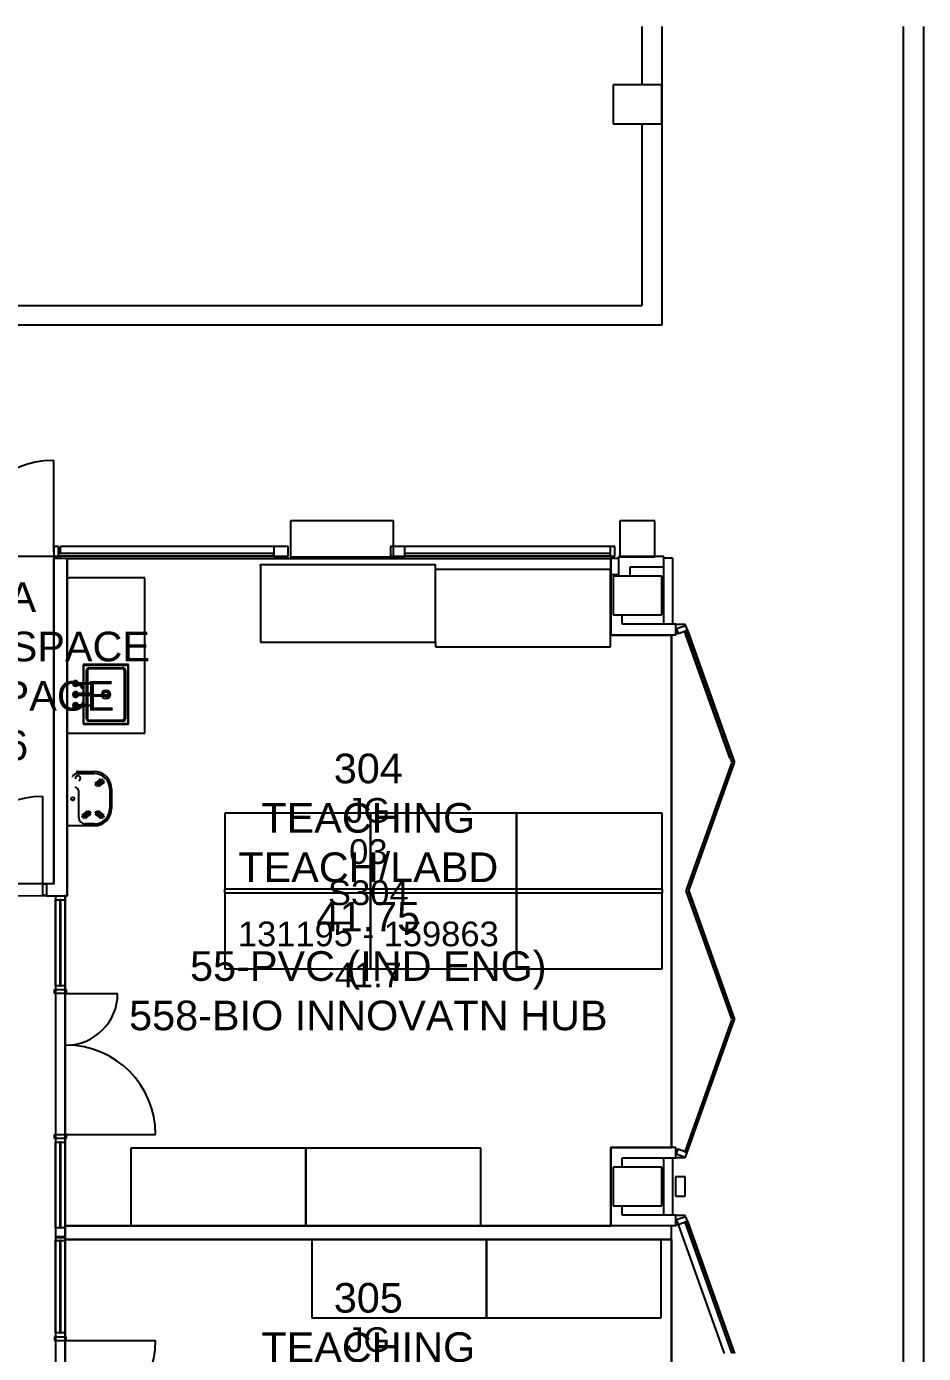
# Model space of a CAD drawing. Extents: x 15525 to 50715, y -3252 to 56414.
# Drawn here: x 41361 to 50586, y 42765 to 56414 of the extents above; entities that cross this region are included whole.
import ezdxf

# ---------------------------------------------------------------- set-up
doc = ezdxf.new("R2010")
doc.units = 0
doc.header["$MEASUREMENT"] = 0
for name, color, linetype in [('A-Column__Concrete', 7, 'CONTINUOUS'), ('A-Door', 252, 'CONTINUOUS'), ('A-Furniture', 252, 'CONTINUOUS'), ('A-Wall__Brick', 7, 'CONTINUOUS'), ('A-Wall__Stud', 252, 'CONTINUOUS'), ('A-Window', 7, 'CONTINUOUS'), ('H-Fixtures__Sink', 252, 'CONTINUOUS'), ('RM$', 7, 'CONTINUOUS'), ('RM$TXT', 4, 'CONTINUOUS'), ('SU$', 12, 'CONTINUOUS'), ('SU$TXT', 12, 'CONTINUOUS')]:
    doc.layers.add(name, color=color, linetype=linetype)
doc.styles.add('Arial', font='arial.ttf')

msp = doc.modelspace()

# ---------------------------------------------------------------- linework, layer by layer
at = {"layer": 'A-Column__Concrete'}
for p, q in [((47394, 55813), (47394, 55413)), ((47894, 55813), (47394, 55813)), ((47394, 55813), (47394, 55413)), ((47894, 55813), (47394, 55813)), ((47894, 55413), (47894, 55813)), ((47894, 55413), (47894, 55813)), ((47394, 55413), (47894, 55413)), ((47394, 55413), (47894, 55413)), ((45135, 51330), (44075, 51330)), ((44075, 51330), (44075, 50960)), ((45135, 50960), (45135, 51330)), ((47824, 51330), (47463, 51330)), ((47463, 51330), (47463, 50960)), ((47824, 50960), (47824, 51330)), ((44075, 50960), (45135, 50960)), ((47463, 50960), (47824, 50960)), ((47394, 50762), (47394, 50362)), ((47894, 50762), (47394, 50762)), ((47894, 50362), (47894, 50762)), ((47394, 50362), (47894, 50362)), ((47394, 44682), (47394, 44282)), ((47894, 44682), (47394, 44682)), ((47894, 44282), (47894, 44682)), ((48134, 44582), (48034, 44582)), ((48034, 44582), (48034, 44382)), ((48134, 44382), (48134, 44582)), ((48034, 44382), (48134, 44382)), ((47394, 44282), (47894, 44282))]:
    msp.add_line(p, q, dxfattribs=at)
at = {"layer": 'A-Door'}
for p, q in [((41640, 51011), (41640, 51951)), ((41527, 47595), (41527, 48495)), ((41527, 47595), (41567, 47595)), ((41527, 47477), (41527, 47595)), ((41567, 47477), (41527, 47477)), ((41650, 46507), (41659, 46507)), ((41650, 46467), (41650, 46507)), ((41768, 46467), (41650, 46467)), ((41759, 46507), (41768, 46507)), ((41768, 46507), (41768, 46467)), ((41768, 46467), (42298, 46467)), ((41650, 44977), (41650, 45017)), ((41650, 45017), (41768, 45017)), ((41659, 44977), (41650, 44977)), ((41768, 44977), (41759, 44977)), ((41768, 45017), (42688, 45017)), ((41768, 45017), (41768, 44977)), ((41659, 42937), (41650, 42937)), ((41650, 42937), (41650, 42897)), ((41650, 42897), (41768, 42897)), ((41768, 42937), (41759, 42937)), ((41768, 42897), (41768, 42937)), ((41768, 42897), (42688, 42897))]:
    msp.add_line(p, q, dxfattribs=at)
at = {"layer": 'A-Door', "color": 252}
for centre, radius, start, end in [((41640, 51011), 940, 90, 180), ((41527, 47595), 900, 90, 180), ((41768, 46467), 530, 270, 0), ((41768, 45017), 920, 0, 90), ((41768, 42897), 920, 270, 0)]:
    msp.add_arc(centre, radius, start, end, dxfattribs=at)
at = {"layer": 'A-Furniture'}
for p, q in [((43766, 50882), (45566, 50882)), ((43766, 50862), (43766, 50882)), ((43766, 50862), (43766, 50082)), ((45566, 50082), (45566, 50882)), ((45566, 50834), (47366, 50834)), ((47366, 50034), (47366, 50834)), ((41778, 50744), (41798, 50744)), ((42578, 50744), (41798, 50744)), ((42578, 49144), (42578, 50744)), ((47994, 50152), (47994, 44892)), ((43766, 50082), (45566, 50082)), ((45566, 50082), (45566, 50034)), ((45566, 50034), (47366, 50034)), ((41778, 49144), (42578, 49144)), ((43399, 48322), (43399, 47542)), ((44899, 48322), (43399, 48322)), ((44899, 48322), (44899, 47542)), ((46399, 48322), (44899, 48322)), ((44899, 47542), (44899, 48322)), ((46399, 48322), (46399, 47542)), ((47899, 48322), (46399, 48322)), ((46399, 47542), (46399, 48322)), ((47899, 47542), (47899, 48322)), ((44899, 47542), (43399, 47542)), ((43399, 47522), (43399, 47542)), ((43399, 47502), (43399, 47522)), ((43399, 47502), (43399, 46722)), ((43399, 47502), (44899, 47502)), ((46399, 47542), (44899, 47542)), ((44899, 47522), (44899, 47542)), ((44899, 47542), (44899, 47522)), ((44899, 47502), (44899, 47522)), ((44899, 47522), (44899, 47502)), ((44899, 47502), (44899, 46722)), ((44899, 47502), (46399, 47502)), ((44899, 46722), (44899, 47502)), ((47899, 47542), (46399, 47542)), ((46399, 47522), (46399, 47542)), ((46399, 47542), (46399, 47522)), ((46399, 47502), (46399, 47522)), ((46399, 47522), (46399, 47502)), ((46399, 47502), (46399, 46722)), ((46399, 47502), (47899, 47502)), ((46399, 46722), (46399, 47502)), ((47899, 47542), (47899, 47522)), ((47899, 47522), (47899, 47502)), ((47899, 46722), (47899, 47502)), ((43399, 46722), (44899, 46722)), ((44899, 46722), (46399, 46722)), ((46399, 46722), (47899, 46722)), ((44234, 44876), (42434, 44876)), ((42434, 44876), (42434, 44076)), ((46034, 44876), (44234, 44876)), ((44234, 44876), (44234, 44076)), ((44234, 44076), (44234, 44876)), ((46034, 44076), (46034, 44876)), ((44294, 43938), (44294, 43132)), ((46089, 43938), (46089, 43132)), ((46094, 43132), (46094, 43938)), ((47889, 43132), (47889, 43938)), ((47994, 43938), (47994, 40170)), ((44294, 43132), (46094, 43132)), ((46089, 43132), (47889, 43132))]:
    msp.add_line(p, q, dxfattribs=at)
at = {"layer": 'A-Wall__Brick'}
for p, q in [((41640, 50942), (41650, 50942)), ((41640, 47595), (41640, 50942)), ((41778, 50942), (41650, 50942)), ((41778, 50744), (41778, 50942)), ((47914, 50962), (47453, 50962)), ((47453, 50775), (47453, 50962)), ((47914, 50857), (47914, 50962)), ((48004, 50947), (47914, 50947)), ((48004, 50947), (48004, 50267)), ((47568, 50857), (47914, 50857)), ((47568, 50762), (47568, 50857)), ((47914, 50267), (47914, 50857)), ((41778, 49144), (41778, 50744)), ((47371, 50775), (47381, 50775)), ((47371, 50152), (47371, 50775)), ((47453, 50775), (47381, 50775)), ((47486, 50267), (47486, 50362)), ((48038, 50267), (47486, 50267)), ((48038, 50152), (48038, 50267)), ((48038, 50152), (47371, 50152)), ((41778, 49144), (41778, 47472)), ((41640, 47595), (41567, 47595)), ((41567, 47595), (41567, 47472)), ((41567, 47472), (41778, 47472)), ((48038, 44882), (47371, 44882)), ((47371, 44882), (47371, 44076)), ((47486, 44682), (47486, 44777)), ((47486, 44777), (48038, 44777)), ((47914, 44187), (47914, 44777)), ((48004, 44777), (48004, 44187)), ((48038, 44777), (48038, 44882)), ((47486, 44187), (47486, 44282)), ((48038, 44187), (47486, 44187)), ((48038, 44076), (48038, 44187)), ((41759, 44076), (41759, 43938)), ((48038, 44076), (41759, 44076)), ((47994, 44076), (46034, 44076)), ((47994, 43938), (47994, 44076)), ((47994, 43938), (41759, 43938))]:
    msp.add_line(p, q, dxfattribs=at)
at = {"layer": 'A-Wall__Stud'}
for p, q in [((47694, 55813), (47694, 56414)), ((47894, 56414), (47894, 53343)), ((50376, 56414), (50376, -718)), ((50586, 56414), (50586, -918)), ((47694, 53543), (47694, 55413)), ((21844, 53543), (47694, 53543)), ((47894, 53343), (22044, 53343))]:
    msp.add_line(p, q, dxfattribs=at)
at = {"layer": 'A-Window', "extrusion": (0, 0, -1)}
for p, q in [((41690, 51066), (41640, 51066)), ((41640, 51066), (41640, 50966)), ((41690, 50966), (41690, 51066)), ((47413, 51066), (47363, 51066)), ((47363, 51066), (47363, 50966)), ((47413, 50966), (47413, 51066)), ((41640, 50966), (41690, 50966)), ((47363, 50966), (47413, 50966)), ((48141, 50251), (48047, 50218)), ((48158, 50204), (48141, 50251)), ((48047, 50218), (48064, 50171)), ((48064, 50171), (48158, 50204)), ((41659, 46547), (41659, 46507)), ((41759, 46547), (41659, 46547)), ((41759, 46507), (41759, 46547)), ((41659, 46507), (41759, 46507)), ((48061, 44865), (48044, 44818)), ((48044, 44818), (48138, 44784)), ((48155, 44831), (48061, 44865)), ((48138, 44784), (48155, 44831)), ((48141, 44171), (48047, 44138)), ((48047, 44138), (48064, 44091)), ((48064, 44091), (48158, 44124)), ((48158, 44124), (48141, 44171)), ((41659, 44057), (41659, 43957)), ((41759, 44057), (41659, 44057)), ((41659, 43965), (41659, 43925)), ((41759, 43965), (41659, 43965)), ((41659, 43957), (41759, 43957)), ((41759, 43957), (41759, 44057)), ((41759, 43925), (41759, 43965)), ((41659, 43925), (41759, 43925)), ((41659, 42977), (41659, 42937)), ((41759, 42977), (41659, 42977)), ((41659, 42937), (41759, 42937)), ((41759, 42937), (41759, 42977))]:
    msp.add_line(p, q, dxfattribs=at)
at = {"layer": 'A-Window'}
for p, q in [((41709, 50993), (41709, 51066)), ((43905, 51066), (41709, 51066)), ((44051, 51066), (43905, 51066)), ((43905, 51066), (43905, 50966)), ((44051, 50966), (44051, 51066)), ((45250, 51066), (45104, 51066)), ((45104, 51066), (45104, 50966)), ((45250, 50966), (45250, 51066)), ((47363, 51066), (45250, 51066)), ((43905, 50993), (41690, 50993)), ((41690, 50993), (41690, 50969)), ((41690, 50969), (43905, 50969)), ((41709, 50966), (41709, 50969)), ((41709, 50966), (41709, 50942)), ((43905, 50966), (41709, 50966)), ((47453, 50942), (41778, 50942)), ((43905, 50969), (43905, 50993)), ((43905, 50966), (44051, 50966)), ((45104, 50966), (45250, 50966)), ((47363, 50993), (45250, 50993)), ((45250, 50993), (45250, 50969)), ((45250, 50969), (47363, 50969)), ((47363, 50966), (45250, 50966)), ((47363, 50969), (47363, 50993)), ((48038, 50267), (48136, 50267)), ((48141, 50251), (48136, 50267)), ((48041, 50162), (48038, 50162)), ((48064, 50171), (48041, 50162)), ((48593, 48891), (48128, 50193)), ((48155, 50203), (48133, 50195)), ((48133, 50195), (48612, 48852)), ((48635, 48860), (48155, 50203)), ((48158, 50204), (48644, 48845)), ((48612, 48837), (48143, 47522)), ((48168, 47522), (48635, 48829)), ((48172, 47522), (48644, 48845)), ((48612, 48852), (48635, 48860)), ((48635, 48829), (48612, 48837)), ((48143, 47522), (48612, 46207)), ((48635, 46215), (48168, 47522)), ((48172, 47522), (48644, 46200)), ((41659, 47472), (41659, 47432)), ((41659, 47432), (41759, 47432)), ((41659, 46547), (41659, 47432)), ((41704, 47432), (41704, 46547)), ((41714, 47432), (41704, 47432)), ((41714, 46547), (41714, 47432)), ((41759, 47432), (41759, 47472)), ((41759, 46547), (41759, 47432)), ((41704, 46547), (41714, 46547)), ((48612, 46192), (48130, 44840)), ((48152, 44832), (48635, 46184)), ((48155, 44832), (48644, 46200)), ((48612, 46207), (48635, 46215)), ((48635, 46184), (48612, 46192)), ((41659, 44977), (41659, 44937)), ((41759, 44977), (41659, 44977)), ((41659, 44057), (41659, 44937)), ((41659, 44937), (41759, 44937)), ((41704, 44937), (41704, 44057)), ((41714, 44937), (41704, 44937)), ((41714, 44057), (41714, 44937)), ((41759, 44937), (41759, 44977)), ((41759, 44057), (41759, 44937)), ((48038, 44867), (48062, 44867)), ((48136, 44777), (48038, 44777)), ((48130, 44840), (48152, 44832)), ((48136, 44777), (48138, 44784)), ((48038, 44187), (48136, 44187)), ((48064, 44091), (48041, 44082)), ((48064, 44091), (48537, 42765)), ((48155, 44123), (48133, 44115)), ((48133, 44115), (48612, 42772)), ((48139, 44179), (48136, 44187)), ((48635, 42780), (48155, 44123)), ((48158, 44124), (48644, 42765)), ((41704, 44057), (41714, 44057)), ((41659, 42977), (41659, 43925)), ((41704, 43925), (41704, 42977)), ((41714, 43925), (41704, 43925)), ((41714, 42977), (41714, 43925)), ((41759, 42977), (41759, 43925)), ((41704, 42977), (41714, 42977)), ((48612, 42772), (48635, 42780))]:
    msp.add_line(p, q, dxfattribs=at)
at = {"layer": 'H-Fixtures__Sink'}
for p, q in [((42410, 49852), (41945, 49852)), ((41945, 49852), (41945, 49659)), ((41951, 49660), (41951, 49846)), ((41951, 49846), (42404, 49846)), ((42404, 49846), (42404, 49243)), ((42410, 49237), (42410, 49852)), ((41978, 49659), (41978, 49794)), ((41988, 49794), (41988, 49659)), ((42003, 49819), (42353, 49819)), ((42352, 49808), (42003, 49808)), ((42367, 49294), (42367, 49794)), ((42378, 49794), (42378, 49294)), ((41972, 49661), (41886, 49661)), ((41886, 49655), (41972, 49655)), ((41945, 49656), (41945, 49553)), ((41951, 49553), (41951, 49656)), ((41973, 49661), (41972, 49661)), ((41973, 49661), (41972, 49661)), ((41972, 49655), (41973, 49655)), ((41972, 49655), (41973, 49655)), ((41975, 49661), (41973, 49661)), ((41975, 49661), (41973, 49661)), ((41973, 49656), (41973, 49659)), ((41973, 49655), (41975, 49655)), ((41973, 49655), (41975, 49655)), ((42015, 49659), (41975, 49661)), ((41975, 49655), (42015, 49656)), ((41978, 49553), (41978, 49656)), ((41988, 49657), (41988, 49554)), ((42012, 49659), (42012, 49657)), ((42015, 49656), (42015, 49659)), ((41972, 49433), (41884, 49433)), ((41884, 49427), (41972, 49427)), ((41945, 49537), (41945, 49431)), ((41945, 49428), (41945, 49237)), ((41951, 49432), (41951, 49536)), ((41951, 49243), (41951, 49428)), ((41973, 49433), (41972, 49433)), ((41973, 49433), (41972, 49433)), ((41972, 49427), (41973, 49427)), ((41972, 49427), (41973, 49427)), ((41975, 49433), (41973, 49433)), ((41975, 49433), (41973, 49433)), ((41973, 49428), (41973, 49431)), ((41973, 49427), (41975, 49427)), ((41973, 49427), (41975, 49427)), ((42015, 49431), (41975, 49433)), ((41975, 49427), (42015, 49429)), ((41978, 49431), (41978, 49535)), ((41978, 49294), (41978, 49429)), ((41988, 49535), (41988, 49431)), ((41988, 49429), (41988, 49294)), ((42012, 49431), (42012, 49429)), ((42015, 49429), (42015, 49431)), ((42003, 49280), (42352, 49280)), ((41945, 49237), (42410, 49237)), ((42404, 49243), (41951, 49243)), ((42353, 49269), (42003, 49269)), ((41871, 48751), (42056, 48751)), ((41893, 48731), (42056, 48731)), ((41781, 48698), (41781, 48724)), ((41882, 48579), (41860, 48594)), ((41781, 48191), (41781, 48579)), ((41898, 48278), (41898, 48551)), ((42216, 48571), (42216, 48371)), ((42236, 48571), (42236, 48371)), ((42056, 48191), (41781, 48191)), ((42056, 48211), (41965, 48211))]:
    msp.add_line(p, q, dxfattribs=at)
at = {"layer": 'H-Fixtures__Sink', "flags": 128}
for points in [[(42030, 49554), (42029, 49554), (42029, 49554), (42029, 49554), (42028, 49554), (42028, 49554), (42027, 49554), (42026, 49554), (42025, 49554), (42024, 49554), (42023, 49554), (42022, 49554), (42020, 49554), (42019, 49554), (42017, 49554), (42015, 49554), (42013, 49554), (42011, 49554), (42009, 49554), (42007, 49554), (42004, 49554), (42002, 49554), (42000, 49554), (41997, 49554), (41994, 49554), (41992, 49554), (41989, 49554), (41986, 49554), (41983, 49554), (41980, 49554), (41977, 49554), (41974, 49554), (41971, 49554), (41967, 49554), (41964, 49554), (41961, 49554), (41958, 49554), (41954, 49554), (41951, 49554), (41948, 49554), (41945, 49554), (41941, 49554), (41938, 49554), (41935, 49554), (41931, 49554), (41928, 49554), (41925, 49554), (41922, 49554), (41919, 49554), (41916, 49554), (41913, 49554), (41910, 49554), (41907, 49554), (41904, 49554), (41901, 49554), (41898, 49554), (41896, 49554), (41893, 49554), (41891, 49554), (41888, 49554), (41886, 49554), (41884, 49554), (41882, 49554), (41880, 49554), (41878, 49554), (41876, 49554), (41875, 49554), (41873, 49554), (41872, 49554), (41870, 49554), (41869, 49554), (41868, 49554), (41867, 49554), (41867, 49554), (41866, 49554), (41865, 49554), (41865, 49554), (41865, 49554), (41865, 49554), (41865, 49554)], [(41865, 49535), (41865, 49535), (41865, 49535), (41865, 49535), (41866, 49535), (41866, 49535), (41867, 49535), (41868, 49535), (41869, 49535), (41870, 49535), (41871, 49535), (41872, 49535), (41874, 49535), (41875, 49535), (41877, 49535), (41879, 49535), (41881, 49535), (41883, 49535), (41885, 49535), (41887, 49535), (41890, 49535), (41892, 49535), (41894, 49535), (41897, 49535), (41900, 49535), (41902, 49535), (41905, 49535), (41908, 49535), (41911, 49535), (41914, 49535), (41917, 49535), (41920, 49535), (41923, 49535), (41927, 49535), (41930, 49535), (41933, 49535), (41936, 49535), (41940, 49535), (41943, 49535), (41946, 49535), (41949, 49535), (41953, 49535), (41956, 49535), (41959, 49535), (41963, 49535), (41966, 49535), (41969, 49535), (41972, 49535), (41975, 49535), (41978, 49535), (41981, 49535), (41984, 49535), (41987, 49535), (41990, 49535), (41993, 49535), (41996, 49535), (41998, 49535), (42001, 49535), (42003, 49535), (42006, 49535), (42008, 49535), (42010, 49535), (42012, 49535), (42014, 49535), (42016, 49535), (42018, 49535), (42019, 49535), (42021, 49535), (42022, 49535), (42024, 49535), (42025, 49535), (42026, 49535), (42027, 49535), (42027, 49535), (42028, 49535), (42029, 49535), (42029, 49535), (42029, 49535), (42029, 49535), (42030, 49535)]]:
    msp.add_lwpolyline(points, dxfattribs=at)
at = {"layer": 'H-Fixtures__Sink'}
for centre, radius in [((42178, 49544), 44.2), ((42178, 49544), 25), ((41836, 48471), 17.5)]:
    msp.add_circle(centre, radius, dxfattribs=at)
for centre, radius, start, end in [((41865, 49657), 28, 90, 270), ((41865, 49657), 28, 6.1778, 90), ((42003, 49794), 25, 90, 180), ((42003, 49794), 14.4, 90, 180), ((42352, 49794), 14.4, 0, 90), ((42353, 49794), 25, 0, 90), ((41865, 49544), 28, 90, 270), ((41865, 49657), 20, 90, 270), ((41865, 49544), 17, 90, 270), ((41865, 49544), 9.5, 120, 180), ((41865, 49658), 8, 90, 270), ((41865, 49658), 8, 90, 270), ((41865, 49544), 9.5, 90, 105), ((41865, 49657), 20, 270, 90), ((41865, 49658), 8, 270, 90), ((41865, 49658), 8, 270, 90), ((41865, 49657), 28, 270, 357.7423), ((41865, 49544), 28, 19.568, 90), ((41865, 49544), 17, 33.8054, 90), ((42030, 49544), 9.5, 75, 90), ((42030, 49544), 9.5, 0, 60), ((41865, 49429), 28, 90, 270), ((41865, 49429), 20, 90, 270), ((41865, 49544), 9.5, 180, 240), ((41865, 49429), 8, 90, 270), ((41865, 49429), 8, 90, 270), ((41865, 49544), 9.5, 255, 270), ((41865, 49544), 28, 270, 340.159), ((41865, 49544), 17, 270, 326.1946), ((41865, 49429), 28, 5.8673, 90), ((41865, 49429), 20, 270, 90), ((41865, 49429), 8, 270, 90), ((41865, 49429), 8, 270, 90), ((41865, 49429), 28, 270, 357.4319), ((42030, 49544), 9.5, 255, 285), ((42030, 49544), 9.5, 300, 0), ((42003, 49294), 25, 180, 270), ((42003, 49294), 14.4, 180, 270), ((42352, 49294), 14.4, 270, 0), ((42353, 49294), 25, 270, 0), ((41893, 48659), 72.4, 90, 146.9454), ((42056, 48571), 180, 0, 90), ((42056, 48571), 160, 0, 90), ((41893, 48659), 72.4, 149.7807, 152.4038), ((41891, 48681), 26.5, 90, 193.3465), ((41891, 48681), 26.5, 288.7314, 90), ((41937, 48844), 267, 298.6252, 321.3748), ((42008, 48753), 136, 295.8147, 326.5957), ((42282, 48418), 267, 116.6252, 139.3748), ((42210, 48510), 136, 111.4043, 142.1853), ((41859, 48548), 38.7, 5.326, 54.3395), ((41807, 48524), 267, 296.6252, 319.3748), ((41879, 48432), 136, 291.4043, 322.1853), ((42152, 48099), 267, 118.6252, 141.3748), ((42056, 48371), 160, 270, 0), ((42056, 48371), 180, 270, 0), ((41937, 48099), 267, 38.6252, 61.3748), ((42282, 48524), 267, 220.6252, 243.3748), ((42210, 48432), 136, 217.8147, 248.5957), ((41965, 48278), 66.9, 180, 270), ((42081, 48189), 136, 115.8147, 146.5957), ((42008, 48189), 136, 33.4043, 64.1853)]:
    msp.add_arc(centre, radius, start, end, dxfattribs=at)
for centre, major_axis, ratio, start_param, end_param in [((41972, 49658), (0, -3), 0.422618, 2.094395, 4.712389), ((41972, 49658), (0, -3), 0.422618, 2.094395, 4.712389), ((41972, 49658), (0, -3), 0.422618, 2.094395, 4.712389), ((41972, 49658), (0, -3), 0.422618, 4.712389, 7.330383), ((41972, 49658), (0, -3), 0.422618, 4.712389, 7.330383), ((41972, 49658), (0, 3), 0.422618, 1.570796, 4.18879), ((41974, 49658), (0, -3.02), 0.707107, 1.982543, 4.230739), ((41975, 49658), (0, -3), 0.707107, 2.094395, 4.712389), ((41975, 49658), (0, -3), 0.707107, 2.094395, 4.712389), ((41975, 49658), (0, -3), 0.707107, 4.712389, 7.330383), ((41975, 49658), (0, -3), 0.707107, 4.712389, 7.330383), ((41974, 49658), (0, -3.02), 0.707107, 5.194039, 6.316246), ((41974, 49658), (0, -3.02), 0.707107, 0.034952, 1.15905), ((41972, 49430), (0, -3), 0.422618, 2.094395, 4.712389), ((41972, 49430), (0, -3), 0.422618, 2.094395, 4.712389), ((41972, 49430), (0, -3), 0.422618, 2.094395, 4.712389), ((41972, 49430), (0, -3), 0.422618, 4.712389, 7.330383), ((41972, 49430), (0, -3), 0.422618, 4.712389, 7.330383), ((41972, 49430), (0, 3), 0.422618, 1.570796, 4.18879), ((41974, 49430), (0, -3.02), 0.707107, 1.982543, 4.230739), ((41975, 49430), (0, -3), 0.707107, 2.094395, 4.712389), ((41975, 49430), (0, -3), 0.707107, 2.094395, 4.712389), ((41975, 49430), (0, -3), 0.707107, 4.712389, 7.330383), ((41975, 49430), (0, -3), 0.707107, 4.712389, 7.330383), ((41974, 49430), (0, -3.02), 0.707107, 5.194039, 6.316246), ((41974, 49430), (0, -3.02), 0.707107, 0.034952, 1.15905)]:
    msp.add_ellipse(centre, major_axis=major_axis, ratio=ratio, start_param=start_param, end_param=end_param, dxfattribs=at)
for points, knots in [([(41972, 49658), (41972, 49658), (41972, 49659), (41972, 49660), (41973, 49661), (41973, 49661), (41974, 49661), (41974, 49660), (41975, 49660), (41975, 49659), (41975, 49659)], [0, 0, 0, 0, 0.1666667, 0.3333333, 0.4166667, 0.5, 0.5833333, 0.6666667, 0.75, 0.8333333, 0.8333333, 0.8333333, 0.8333333]), ([(41972, 49658), (41972, 49658), (41972, 49659), (41972, 49660), (41973, 49661), (41973, 49661), (41974, 49661), (41974, 49660), (41975, 49660), (41975, 49659), (41975, 49659)], [0, 0, 0, 0, 0.1666667, 0.3333333, 0.4166667, 0.5, 0.5833333, 0.6666667, 0.75, 0.8333333, 0.8333333, 0.8333333, 0.8333333]), ([(41975, 49656), (41975, 49656), (41974, 49655), (41974, 49655), (41973, 49655), (41973, 49655), (41972, 49655), (41972, 49656), (41972, 49656), (41972, 49657), (41972, 49657), (41972, 49658)], [0.1666667, 0.1666667, 0.1666667, 0.1666667, 0.3333333, 0.4166667, 0.5, 0.5833333, 0.6666667, 0.75, 0.8333333, 0.9166667, 1, 1, 1, 1]), ([(41975, 49656), (41975, 49656), (41974, 49655), (41974, 49655), (41973, 49655), (41973, 49655), (41972, 49655), (41972, 49656), (41972, 49656), (41972, 49657), (41972, 49657), (41972, 49658)], [0.1666667, 0.1666667, 0.1666667, 0.1666667, 0.3333333, 0.4166667, 0.5, 0.5833333, 0.6666667, 0.75, 0.8333333, 0.9166667, 1, 1, 1, 1]), ([(41972, 49430), (41972, 49430), (41972, 49431), (41972, 49432), (41973, 49433), (41973, 49433), (41974, 49433), (41974, 49432), (41975, 49432), (41975, 49431), (41975, 49431)], [0, 0, 0, 0, 0.1666667, 0.3333333, 0.4166667, 0.5, 0.5833333, 0.6666667, 0.75, 0.8333333, 0.8333333, 0.8333333, 0.8333333]), ([(41972, 49430), (41972, 49430), (41972, 49431), (41972, 49432), (41973, 49433), (41973, 49433), (41974, 49433), (41974, 49432), (41975, 49432), (41975, 49431), (41975, 49431)], [0, 0, 0, 0, 0.1666667, 0.3333333, 0.4166667, 0.5, 0.5833333, 0.6666667, 0.75, 0.8333333, 0.8333333, 0.8333333, 0.8333333]), ([(41975, 49428), (41975, 49428), (41974, 49427), (41974, 49427), (41973, 49427), (41973, 49427), (41972, 49427), (41972, 49428), (41972, 49428), (41972, 49429), (41972, 49429), (41972, 49430)], [0.1666667, 0.1666667, 0.1666667, 0.1666667, 0.3333333, 0.4166667, 0.5, 0.5833333, 0.6666667, 0.75, 0.8333333, 0.9166667, 1, 1, 1, 1]), ([(41975, 49428), (41975, 49428), (41974, 49427), (41974, 49427), (41973, 49427), (41973, 49427), (41972, 49427), (41972, 49428), (41972, 49428), (41972, 49429), (41972, 49429), (41972, 49430)], [0.1666667, 0.1666667, 0.1666667, 0.1666667, 0.3333333, 0.4166667, 0.5, 0.5833333, 0.6666667, 0.75, 0.8333333, 0.9166667, 1, 1, 1, 1])]:
    msp.add_open_spline(points, degree=3, knots=knots, dxfattribs=at)
for points in [[(41973, 49659), (41978, 49659), (41988, 49659), (41998, 49659), (42003, 49659)], [(42003, 49657), (41998, 49657), (41988, 49657), (41978, 49657), (41973, 49656)], [(41982, 49657), (41985, 49657), (41987, 49657), (41990, 49657)], [(42003, 49659), (42003, 49659), (42004, 49659), (42007, 49659), (42010, 49659), (42012, 49659), (42014, 49659), (42015, 49659), (42015, 49659), (42014, 49659), (42013, 49659), (42012, 49659)], [(42012, 49659), (42009, 49659), (42006, 49659), (42003, 49659)], [(42003, 49657), (42006, 49657), (42009, 49657), (42012, 49657)], [(42012, 49657), (42013, 49657), (42014, 49657), (42015, 49656), (42015, 49656), (42014, 49656), (42012, 49656), (42010, 49656), (42007, 49656), (42004, 49657), (42003, 49657), (42003, 49657)], [(41973, 49431), (41978, 49431), (41988, 49431), (41998, 49431), (42003, 49431)], [(42003, 49429), (41998, 49429), (41988, 49429), (41978, 49429), (41973, 49428)], [(41982, 49429), (41985, 49429), (41987, 49429), (41990, 49429)], [(42003, 49431), (42003, 49431), (42004, 49431), (42007, 49431), (42010, 49431), (42012, 49431), (42014, 49431), (42015, 49431), (42015, 49431), (42014, 49431), (42013, 49431), (42012, 49431)], [(42012, 49431), (42009, 49431), (42006, 49431), (42003, 49431)], [(42003, 49429), (42006, 49429), (42009, 49429), (42012, 49429)], [(42012, 49429), (42013, 49429), (42014, 49429), (42015, 49429), (42015, 49429), (42014, 49429), (42012, 49429), (42010, 49429), (42007, 49429), (42004, 49429), (42003, 49429), (42003, 49429)]]:
    msp.add_open_spline(points, degree=3, dxfattribs=at)
at = {"layer": 'RM$'}
for points in [[(40286, 50966), (41640, 50966), (41640, 47595), (40286, 47595)], [(41759, 43938), (47994, 43938), (47994, 40189), (41759, 40189)]]:
    msp.add_lwpolyline(points, close=True, dxfattribs=at)
at = {"layer": 'RM$', "flags": 128}
for points in [[(41778, 50942), (47371, 50942), (47371, 50152), (47994, 50152), (47994, 44882), (47371, 44882), (47371, 44076), (41759, 44076), (41759, 47472), (41778, 47472)], [(30713, 43685), (33111, 43685), (33111, 43323), (38282, 43324), (38282, 43314), (39802, 43314), (39802, 44781), (40263, 44781), (40263, 44871), (40263, 44881), (39802, 44881), (39802, 45834), (40150, 45834), (40150, 47477), (41659, 47472), (41659, 36561), (39807, 36561), (39807, 41501), (30704, 41501)]]:
    msp.add_lwpolyline(points, close=True, dxfattribs=at)
at = {"layer": 'SU$', "flags": 128}
for points in [[(47994, 50152), (47371, 50152), (47371, 50942), (41778, 50942), (41778, 47472), (41759, 47472), (41759, 44076), (47371, 44076), (47371, 44882), (47994, 44882)], [(47994, 43938), (41759, 43938), (41759, 40189), (47994, 40189)]]:
    msp.add_lwpolyline(points, close=True, dxfattribs=at)

# ---------------------------------------------------------------- texts
at = {"layer": 'RM$TXT', "char_height": 304.8, "attachment_point": 8, "style": 'Arial'}
for s, insert in [('352A^M^JCIRCULNSPACE^M^JCIRC/SPACE^M^J4.56^M^J-^M^J-^M^J', (40963, 47852)), ('304^M^JTEACHING^M^JTEACH/LABD^M^J41.75^M^J55-PVC (IND ENG)^M^J558-BIO INNOVATN HUB^M^J', (44876, 46085)), ('305^M^JTEACHING^M^JTEACH/LABD^M^J23.38^M^J55-PVC (IND ENG)^M^J558-BIO INNOVATN HUB^M^J', (44876, 40640))]:
    msp.add_mtext(s, dxfattribs=dict(at, insert=insert))
at = {"layer": 'SU$TXT', "char_height": 254, "attachment_point": 8, "style": 'Arial'}
for s, insert in [('JG^M^J03^M^JS304^M^J131195 - 159863^M^J41.7^M^J', (44876, 46530)), ('JG^M^J03^M^JS305^M^J131195 - 159863^M^J23.4^M^J', (44876, 41082))]:
    msp.add_mtext(s, dxfattribs=dict(at, insert=insert))

doc.saveas('drawing.dxf')
